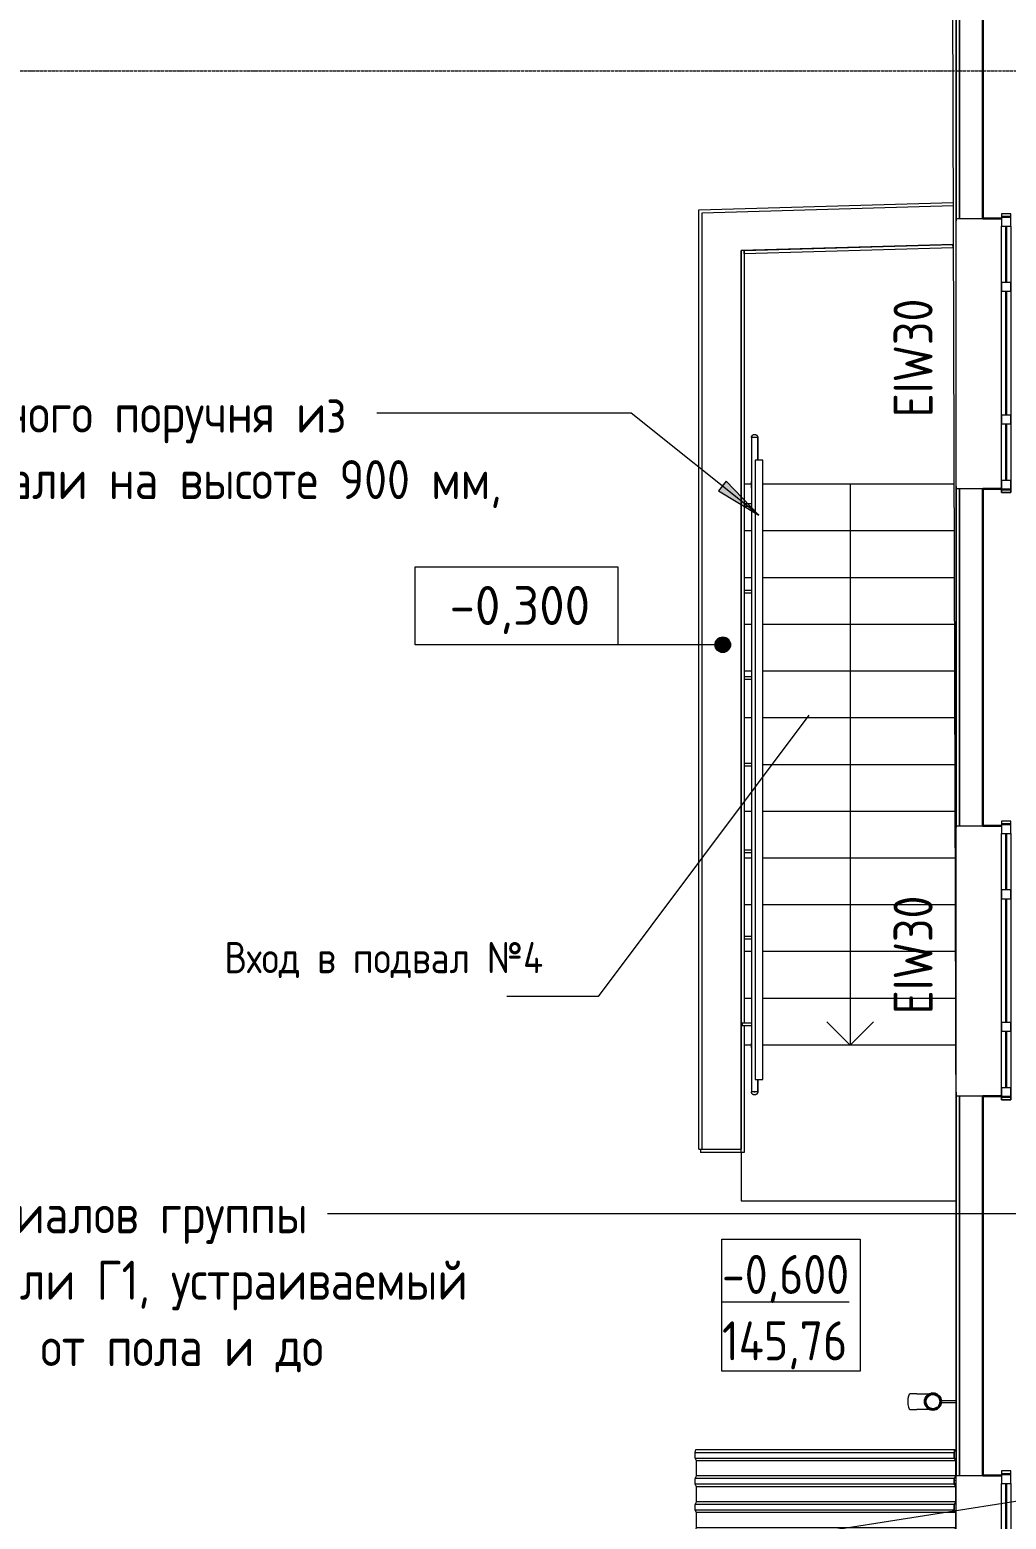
# Model space of a CAD drawing. Header units: millimetres. Extents: x 504091 to 2165846, y 135022 to 442887.
# Drawn here: x 1439468 to 1445732, y 332071 to 341631 of the extents above; entities that cross this region are included whole.
import ezdxf

# ---------------------------------------------------------------- set-up
doc = ezdxf.new("R2010")
doc.units = ezdxf.units.MM
doc.linetypes.add('ADSK_Линия сетки', pattern=[25, 20, -2.5, 0, -2.5])
doc.linetypes.add('осеваяX2', pattern=[4, 2.5, -0.5, 0.5, -0.5])
for name, color, linetype, lineweight in [('_ Окна', 7, 'Continuous', 30), ('Аннотация', 7, 'Continuous', 9), ('Лестницы', 7, 'Continuous', 18), ('Обобщенные модели', 7, 'Continuous', 18), ('Ограждение', 7, 'Continuous', 18), ('Окна', 7, 'Continuous', 18), ('Оси', 165, 'осеваяX2', 13), ('отметки', 7, 'Continuous', 20), ('Перекрытие', 7, 'Continuous', 18), ('Стены внутренние', 7, 'Continuous', 18), ('Стены наружные', 7, 'Continuous', 18), ('Стены несущие', 7, 'Continuous', 30), ('Стены отделка', 7, 'Continuous', 30), ('Стены штриховка', 7, 'Continuous', 18), ('Стрелки вверх', 7, 'Continuous', 18)]:
    doc.layers.add(name, color=color, linetype=linetype, lineweight=lineweight)
doc.layers.add('Линии', color=7, linetype='Continuous', lineweight=9, true_color=0x00a600)
doc.styles.add('GOST Common_2', font='GOST_Common.ttf', dxfattribs={"width": 0.9, "height": 200})
doc.styles.add('GOST Common_3', font='GOST_Common.ttf', dxfattribs={"height": 250})
doc.styles.add('GOST Common_6', font='GOST_Common.ttf', dxfattribs={"width": 0.9, "height": 200})

# ---------------------------------------------------------------- blocks, each defined once
blk = doc.blocks.new('Водосток - Тип 1 _карниз больше 490мм_-5178134-План 1-го этажа')
at = {"layer": 'Обобщенные модели'}
for p, q in [((75, 306.2), (75, 263.6)), ((175, 263.6), (175, 306.2)), ((120, 109.1), (120, 10)), ((130, 10), (130, 109.1))]:
    blk.add_line(p, q, dxfattribs=at)
at = {"layer": 'Обобщенные модели', "flags": 128}
for points in [[(75, 173), (75, 174.3), (75, 177), (75, 179.8), (75, 182.9), (75, 186.2), (75, 189.7), (75, 193.4), (75, 197.2), (75, 201.3), (75, 205.5), (75, 209.9), (75, 214.4), (75, 219.1), (75, 224), (75, 229), (75, 234.1), (75, 239.3), (75, 244.6), (75, 250.1), (75, 255.6), (75, 261.3), (75, 263.6)], [(175, 263.6), (175, 258), (175, 252.4), (175, 246.9), (175, 241.5), (175, 236.2), (175, 231.1), (175, 226), (175, 221.1), (175, 216.4), (175, 211.8), (175, 207.3), (175, 203), (175, 198.9), (175, 194.9), (175, 191.2), (175, 187.6), (175, 184.3), (175, 181.1), (175, 178.1), (175, 175.4), (175, 173)]]:
    blk.add_lwpolyline(points, dxfattribs=at)
at = {"layer": 'Обобщенные модели'}
for start, end in [(90, 270), (270, 90)]:
    blk.add_arc((125, 160), 52, start, end, dxfattribs=at)
at = {"layer": 'Обобщенные модели', "lineweight": 40}
for start, end in [(90, 270), (270, 90)]:
    blk.add_arc((125, 160), 50, start, end, dxfattribs=at)
at = {"layer": 'Обобщенные модели'}
for start_param, end_param in [(4.712389, 6.283185), (3.141593, 4.712389)]:
    blk.add_ellipse((125, 306.2), major_axis=(-50, 0), ratio=0.309017, start_param=start_param, end_param=end_param, dxfattribs=at)
blk = doc.blocks.new('Roof Cladding - 833x50mm-3052852-План 1-го этажа')
at = {"layer": 'Обобщенные модели'}
for p, q in [((43585.6, 27677.1), (43589.8, 27697.1)), ((43585.6, 27642.1), (43585.6, 27677.1)), ((43585.6, 27677.1), (45248.5, 27677.1)), ((43595.7, 27625.1), (43585.6, 27642.1)), ((43585.6, 27642.1), (45248.5, 27642.1)), ((43589.8, 27697.1), (45252.6, 27697.1)), ((45252.6, 27697.1), (45248.5, 27677.1)), ((45248.5, 27677.1), (45248.5, 27642.1)), ((45248.5, 27642.1), (45258.5, 27625.1)), ((45248.8, 27676.5), (45252.8, 27696.1)), ((45248.8, 27643.2), (45248.8, 27676.5)), ((45258.8, 27626.2), (45248.8, 27643.2)), ((45252.8, 27696.1), (45252.6, 27697.1)), ((43595.7, 27527.4), (43595.7, 27625.1)), ((45258.5, 27625.1), (43595.7, 27625.1)), ((45258.5, 27625.1), (45258.5, 27527.4)), ((45258.8, 27526.4), (45258.8, 27626.2)), ((43585.6, 27510.4), (43595.7, 27527.4)), ((43585.6, 27475.4), (43585.6, 27510.4)), ((45248.5, 27510.4), (43585.6, 27510.4)), ((43595.7, 27458.4), (43585.6, 27475.4)), ((45248.5, 27475.4), (43585.6, 27475.4)), ((45258.5, 27527.4), (43595.7, 27527.4)), ((43595.7, 27360.7), (43595.7, 27458.4)), ((45258.5, 27458.4), (43595.7, 27458.4)), ((45258.5, 27527.4), (45248.5, 27510.4)), ((45248.5, 27510.4), (45248.5, 27475.4)), ((45248.5, 27475.4), (45258.5, 27458.4)), ((45248.8, 27509.4), (45258.8, 27526.4)), ((45248.8, 27476.5), (45248.8, 27509.4)), ((45258.8, 27459.5), (45248.8, 27476.5)), ((45258.5, 27458.4), (45258.5, 27360.7)), ((45258.8, 27359.7), (45258.8, 27459.5)), ((43585.6, 27343.7), (43595.7, 27360.7)), ((43585.6, 27308.7), (43585.6, 27343.7)), ((45248.5, 27343.7), (43585.6, 27343.7)), ((45258.5, 27360.7), (43595.7, 27360.7)), ((45258.5, 27360.7), (45248.5, 27343.7)), ((45248.5, 27343.7), (45248.5, 27308.7)), ((45248.8, 27342.7), (45258.8, 27359.7)), ((45248.8, 27309.8), (45248.8, 27342.7)), ((43595.7, 27291.7), (43585.6, 27308.7)), ((45248.5, 27308.7), (43585.6, 27308.7)), ((43595.7, 27194), (43595.7, 27291.7)), ((45258.5, 27291.7), (43595.7, 27291.7)), ((45248.5, 27308.7), (45258.5, 27291.7)), ((45258.8, 27292.8), (45248.8, 27309.8)), ((45258.5, 27291.7), (45258.5, 27194)), ((45258.8, 27193), (45258.8, 27292.8)), ((43585.6, 27177), (43595.7, 27194)), ((43585.6, 27142), (43585.6, 27177)), ((45248.5, 27177), (43585.6, 27177)), ((45258.5, 27194), (43595.7, 27194)), ((45258.5, 27194), (45248.5, 27177)), ((45248.5, 27177), (45248.5, 27142)), ((45248.8, 27176), (45258.8, 27193)), ((45248.8, 27143.1), (45248.8, 27176)), ((43595.7, 27125), (43585.6, 27142)), ((45248.5, 27142), (43585.6, 27142)), ((43595.7, 27027.3), (43595.7, 27125)), ((45258.5, 27125), (43595.7, 27125)), ((45248.5, 27142), (45258.5, 27125)), ((45258.8, 27126.1), (45248.8, 27143.1)), ((45258.5, 27125), (45258.5, 27027.3)), ((45258.8, 27026.3), (45258.8, 27126.1)), ((43585.6, 27010.3), (43595.7, 27027.3)), ((43585.6, 26975.3), (43585.6, 27010.3)), ((45248.5, 27010.3), (43585.6, 27010.3)), ((43595.7, 26958.3), (43585.6, 26975.3)), ((45248.5, 26975.3), (43585.6, 26975.3)), ((45258.5, 27027.3), (43595.7, 27027.3)), ((45258.5, 27027.3), (45248.5, 27010.3)), ((45248.5, 27010.3), (45248.5, 26975.3)), ((45248.5, 26975.3), (45258.5, 26958.3)), ((45248.8, 27009.3), (45258.8, 27026.3)), ((45248.8, 26976.4), (45248.8, 27009.3)), ((45258.8, 26959.4), (45248.8, 26976.4)), ((45258.8, 26859.6), (45258.8, 26959.4)), ((43595.7, 26860.6), (43595.7, 26958.3)), ((45258.5, 26958.3), (43595.7, 26958.3)), ((45258.5, 26958.3), (45258.5, 26860.6)), ((43585.6, 26843.6), (43587.7, 26847.1)), ((43585.6, 26808.6), (43585.6, 26843.6)), ((45248.5, 26843.6), (43585.6, 26843.6)), ((45248.5, 26808.6), (43585.6, 26808.6)), ((43593.6, 26857.1), (43595.7, 26860.6)), ((45258.5, 26860.6), (43595.7, 26860.6)), ((45250.4, 26846.9), (45248.5, 26843.6)), ((45248.5, 26843.6), (45248.5, 26808.6)), ((45248.5, 26808.6), (45248.8, 26808.6)), ((45248.8, 26842.6), (45258.8, 26859.6)), ((45248.8, 26808.6), (45248.8, 26842.6)), ((45258.5, 26860.6), (45250.5, 26847.1))]:
    blk.add_line(p, q, dxfattribs=at)
blk = doc.blocks.new('окно трехпол с фрамугой - 1750-2320_h___нов_ ок27 ЕIW30-2156325-План 1-го этажа')
at = {"layer": '_ Окна', "lineweight": 18}
for p, q in [((-895, 100), (-895, 160)), ((-895, 160), (-815, 160)), ((-815, 100), (-895, 100)), ((-815, 160), (-815, 100)), ((-455, 100), (-455, 160)), ((-455, 160), (-395, 160)), ((-395, 100), (-455, 100)), ((-395, 160), (-395, 100)), ((395, 100), (395, 160)), ((395, 160), (455, 160)), ((455, 100), (395, 100)), ((455, 160), (455, 100)), ((815, 160), (815, 100)), ((895, 160), (815, 160)), ((815, 100), (895, 100)), ((895, 100), (895, 160))]:
    blk.add_line(p, q, dxfattribs=at)
at = {"layer": '_ Окна'}
for p, q in [((-875, 100), (-875, 160)), ((-815, 130), (-455, 130)), ((-395, 130), (395, 130)), ((455, 130), (815, 130)), ((875, 100), (875, 160))]:
    blk.add_line(p, q, dxfattribs=at)
at = {"layer": 'Окна'}
for p, q in [((-895, 160), (-895, 100)), ((-815, 160), (-895, 160)), ((-895, 100), (-815, 100)), ((-815, 160), (-455, 160)), ((-455, 100), (-815, 100)), ((-395, 160), (-455, 160)), ((-455, 100), (-395, 100)), ((-395, 160), (395, 160)), ((395, 100), (-395, 100)), ((455, 160), (395, 160)), ((395, 100), (455, 100)), ((455, 160), (815, 160)), ((815, 100), (455, 100)), ((895, 160), (815, 160)), ((815, 100), (895, 100)), ((895, 100), (895, 160))]:
    blk.add_line(p, q, dxfattribs=at)
blk = doc.blocks.new('окно трехпол с фрамугой - 1750-2320_h___нов_-2116613-План 1-го этажа')
at = {"layer": '_ Окна', "lineweight": 18}
for p, q in [((-895, 100), (-895, 160)), ((-895, 160), (-815, 160)), ((-815, 100), (-895, 100)), ((-815, 160), (-815, 100)), ((-455, 100), (-455, 160)), ((-455, 160), (-395, 160)), ((-395, 100), (-455, 100)), ((-395, 160), (-395, 100)), ((395, 100), (395, 160)), ((395, 160), (455, 160)), ((455, 100), (395, 100)), ((455, 160), (455, 100)), ((815, 160), (815, 100)), ((895, 160), (815, 160)), ((815, 100), (895, 100)), ((895, 100), (895, 160))]:
    blk.add_line(p, q, dxfattribs=at)
at = {"layer": '_ Окна'}
for p, q in [((-875, 100), (-875, 160)), ((-815, 130), (-455, 130)), ((-395, 130), (395, 130)), ((455, 130), (815, 130)), ((875, 100), (875, 160))]:
    blk.add_line(p, q, dxfattribs=at)
at = {"layer": 'Окна'}
for p, q in [((-895, 160), (-895, 100)), ((-815, 160), (-895, 160)), ((-895, 100), (-815, 100)), ((-815, 160), (-455, 160)), ((-455, 100), (-815, 100)), ((-395, 160), (-455, 160)), ((-455, 100), (-395, 100)), ((-395, 160), (395, 160)), ((395, 100), (-395, 100)), ((455, 160), (395, 160)), ((395, 100), (455, 100)), ((455, 160), (815, 160)), ((815, 100), (455, 100)), ((895, 160), (815, 160)), ((815, 100), (895, 100)), ((895, 100), (895, 160))]:
    blk.add_line(p, q, dxfattribs=at)
blk = doc.blocks.new('Тип перил - Перила_Внутренний_-6957739-План 1-го этажа')
at = {"layer": 'Ограждение'}
for p, q in [((43947.7, 34192.5), (43947.7, 33909.5)), ((43970, 34192.5), (43965.4, 34192.5)), ((43987.7, 34047.1), (43987.7, 34192.5)), ((43947.7, 33866.9), (43947.7, 30293.8)), ((43947.7, 30275.6), (43947.7, 29992.5)), ((43987.7, 29992.5), (43987.7, 30072.5)), ((43965.4, 29992.5), (43970, 29992.5))]:
    blk.add_line(p, q, dxfattribs=at)
at = {"layer": 'Ограждение', "flags": 128}
for points in [[(43947.7, 33866.9), (43947.7, 33869.1), (43947.7, 33871.5), (43947.7, 33873.8), (43947.7, 33876.3), (43947.7, 33878.8), (43947.7, 33881.3), (43947.7, 33883.9), (43947.7, 33886.5), (43947.7, 33889.2), (43947.7, 33891.9), (43947.7, 33894.6), (43947.7, 33897.4), (43947.7, 33900.1), (43947.7, 33902.9), (43947.7, 33905.7), (43947.7, 33908.5), (43947.7, 33909.5)], [(43947.7, 30293.8), (43947.7, 30292.8), (43947.7, 30291.9), (43947.7, 30290.8), (43947.7, 30289.8), (43947.7, 30288.7), (43947.7, 30287.6), (43947.7, 30286.5), (43947.7, 30285.4), (43947.7, 30284.3), (43947.7, 30283.1), (43947.7, 30281.9), (43947.7, 30280.8), (43947.7, 30279.6), (43947.7, 30278.4), (43947.7, 30277.2), (43947.7, 30276), (43947.7, 30275.6)]]:
    blk.add_lwpolyline(points, dxfattribs=at)
blk = doc.blocks.new('Тип перил - D40-V96-План 1-го этажа')
at = {"layer": 'Ограждение', "flags": 128}
for points in [[(0, 20), (0.8, 20), (1.6, 19.9), (2.4, 19.9), (3.2, 19.7), (4, 19.6), (4.8, 19.4), (5.5, 19.2), (6.3, 19), (7, 18.7), (7.8, 18.4), (8.5, 18.1), (9.2, 17.7), (9.9, 17.4), (10.6, 16.9), (11.3, 16.5), (11.9, 16), (12.6, 15.6), (13.2, 15), (13.8, 14.5), (14.3, 13.9), (14.9, 13.3), (15.4, 12.7), (15.9, 12.1), (16.4, 11.5), (16.8, 10.8), (17.2, 10.1), (17.6, 9.4), (18, 8.7), (18.3, 8), (18.6, 7.2), (18.9, 6.5), (19.2, 5.7), (19.4, 5), (19.6, 4.2), (19.7, 3.4), (19.8, 2.6), (19.9, 1.8), (20, 1), (20, 0.2), (20, 0)], [(20, 0), (20, -0.8), (19.9, -1.6), (19.9, -2.4), (19.7, -3.2), (19.6, -4), (19.4, -4.8), (19.2, -5.5), (19, -6.3), (18.7, -7), (18.4, -7.8), (18.1, -8.5), (17.7, -9.2), (17.4, -9.9), (16.9, -10.6), (16.5, -11.3), (16, -11.9), (15.6, -12.6), (15, -13.2), (14.5, -13.8), (13.9, -14.3), (13.3, -14.9), (12.7, -15.4), (12.1, -15.9), (11.5, -16.4), (10.8, -16.8), (10.1, -17.2), (9.4, -17.6), (8.7, -18), (8, -18.3), (7.2, -18.6), (6.5, -18.9), (5.7, -19.2), (5, -19.4), (4.2, -19.6), (3.4, -19.7), (2.6, -19.8), (1.8, -19.9), (1, -20), (0.2, -20), (0, -20)]]:
    blk.add_lwpolyline(points, dxfattribs=at)
blk = doc.blocks.new('Тип перил - D40-V97-План 1-го этажа')
at = {"layer": 'Ограждение', "flags": 128}
for points in [[(0, 20), (0.8, 20), (1.6, 19.9), (2.4, 19.9), (3.2, 19.7), (4, 19.6), (4.8, 19.4), (5.5, 19.2), (6.3, 19), (7, 18.7), (7.8, 18.4), (8.5, 18.1), (9.2, 17.7), (9.9, 17.4), (10.6, 16.9), (11.3, 16.5), (11.9, 16), (12.6, 15.6), (13.2, 15), (13.8, 14.5), (14.3, 13.9), (14.9, 13.3), (15.4, 12.7), (15.9, 12.1), (16.4, 11.5), (16.8, 10.8), (17.2, 10.1), (17.6, 9.4), (18, 8.7), (18.3, 8), (18.6, 7.2), (18.9, 6.5), (19.2, 5.7), (19.4, 5), (19.6, 4.2), (19.7, 3.4), (19.8, 2.6), (19.9, 1.8), (20, 1), (20, 0.2), (20, 0)], [(20, 0), (20, -0.8), (19.9, -1.6), (19.9, -2.4), (19.7, -3.2), (19.6, -4), (19.4, -4.8), (19.2, -5.5), (19, -6.3), (18.7, -7), (18.4, -7.8), (18.1, -8.5), (17.7, -9.2), (17.4, -9.9), (16.9, -10.6), (16.5, -11.3), (16, -11.9), (15.6, -12.6), (15, -13.2), (14.5, -13.8), (13.9, -14.3), (13.3, -14.9), (12.7, -15.4), (12.1, -15.9), (11.5, -16.4), (10.8, -16.8), (10.1, -17.2), (9.4, -17.6), (8.7, -18), (8, -18.3), (7.2, -18.6), (6.5, -18.9), (5.7, -19.2), (5, -19.4), (4.2, -19.6), (3.4, -19.7), (2.6, -19.8), (1.8, -19.9), (1, -20), (0.2, -20), (0, -20)]]:
    blk.add_lwpolyline(points, dxfattribs=at)
blk = doc.blocks.new('Тип перил - Перила_Внутренний_-V98-План 1-го этажа')
at = {"layer": 'Ограждение'}
for p, q in [((43987.7, 34192.5), (43947.7, 34192.5)), ((43947.7, 34192.5), (43947.7, 33909.5)), ((43987.7, 34192.5), (43987.7, 34047.1)), ((43947.7, 33909.5), (43947.7, 33879.1)), ((43947.7, 33879.1), (43947.7, 30306)), ((43947.7, 30275.6), (43947.7, 30306)), ((43947.7, 30275.6), (43947.7, 29992.5)), ((43987.7, 30072.5), (43987.7, 29992.5)), ((43987.7, 29992.5), (43947.7, 29992.5))]:
    blk.add_line(p, q, dxfattribs=at)
blk = doc.blocks.new('ADSK_Ограждение_Опоры_Г_образная - D15 высота60 консоль80-V99-План 1-го этажа')
at = {"layer": 'Ограждение'}
for p, q in [((-7.5, 66.9), (-7.5, 20)), ((7.5, 20), (7.5, 66.9))]:
    blk.add_line(p, q, dxfattribs=at)
blk = doc.blocks.new('ADSK_Ограждение_Опоры_Г_образная - D15 высота60 консоль80-V89-План 1-го этажа')
at = {"layer": 'Ограждение'}
for p, q in [((-7.5, 80), (-7.5, 20)), ((0, 80), (-7.5, 80)), ((7.5, 80), (0, 80)), ((7.5, 20), (7.5, 80))]:
    blk.add_line(p, q, dxfattribs=at)
blk = doc.blocks.new('Высотные отметки - Рамка-12095-План 1-го этажа')
at = {"layer": 'Аннотация', "lineweight": 20}
for p, q in [((-6.5, 0), (-6.5, 5)), ((-6.5, 5), (6.5, 5)), ((6.5, 5), (6.5, 0)), ((6.5, 0), (-6.5, 0))]:
    blk.add_line(p, q, dxfattribs=at)

msp = doc.modelspace()

# ---------------------------------------------------------------- hatches: boundary and pattern name
at = {"layer": 'Аннотация', "lineweight": 9}
msp.add_hatch(color=256, dxfattribs=at).paths.add_polyline_path([(1444145.232, 338515.9926), (1443935.3289, 338733.939), (1443886.0725, 338672.1858)])
at = {"layer": 'отметки'}
h = msp.add_hatch(color=256, dxfattribs=at)
edge = h.paths.add_edge_path()
edge.add_arc((1443914.0429, 337683.9137), 50, 0, 360)

# ---------------------------------------------------------------- linework, layer by layer
at = {"layer": 'Аннотация', "lineweight": 9}
for p, q in [((1442632.2815, 339169.687), (1441695.0286, 339169.687)), ((1443325.6888, 339169.687), (1442632.2815, 339169.687)), ((1444145.232, 338515.9926), (1443325.6888, 339169.687)), ((1443935.3289, 338733.939), (1443886.0725, 338672.1858)), ((1444145.232, 338515.9926), (1443935.3289, 338733.939)), ((1443886.0725, 338672.1858), (1444145.232, 338515.9926)), ((1444465.9635, 337230.7781), (1443114.2504, 335425.0475)), ((1442713.8629, 335425.0475), (1442528.9867, 335425.0475)), ((1443114.2504, 335425.0475), (1442713.8629, 335425.0475)), ((1442613.4342, 334030.9029), (1441377.3512, 334030.9029)), ((1449849.8685, 334030.9029), (1442613.4342, 334030.9029)), ((1451322.8093, 333054.2611), (1442474.4845, 331663.512))]:
    msp.add_line(p, q, dxfattribs=at)
at = {"layer": 'Аннотация', "lineweight": 9, "flags": 128}
msp.add_lwpolyline([(1443908.698, 333867.3391), (1444796.098, 333867.3391), (1444796.098, 333020.3391), (1443908.698, 333020.3391)], close=True, dxfattribs=at)
at = {"layer": 'Лестницы'}
for p, q in [((1444098.0014, 338713.8691), (1444051.071, 338713.8691)), ((1444098.0014, 338713.8691), (1444051.071, 338713.8691)), ((1445399.2816, 338713.8691), (1444171.071, 338713.8691)), ((1445399.2816, 338713.8691), (1444171.071, 338713.8691)), ((1444098.0014, 338413.8691), (1444051.071, 338413.8691)), ((1444098.0014, 338413.8691), (1444051.071, 338413.8691)), ((1445400.2106, 338413.8691), (1444171.071, 338413.8691)), ((1445400.2106, 338413.8691), (1444171.071, 338413.8691)), ((1444098.0014, 338113.8691), (1444051.071, 338113.8691)), ((1444098.0014, 338113.8691), (1444051.071, 338113.8691)), ((1445401.1397, 338113.8691), (1444171.071, 338113.8691)), ((1445401.1397, 338113.8691), (1444171.071, 338113.8691)), ((1444098.0014, 337813.8691), (1444051.071, 337813.8691)), ((1444098.0014, 337813.8691), (1444051.071, 337813.8691)), ((1445402.0688, 337813.8691), (1444171.071, 337813.8691)), ((1445402.0688, 337813.8691), (1444171.071, 337813.8691)), ((1444098.0014, 337513.8691), (1444051.071, 337513.8691)), ((1444098.0014, 337513.8691), (1444051.071, 337513.8691)), ((1445402.9978, 337513.8691), (1444171.071, 337513.8691)), ((1445402.9978, 337513.8691), (1444171.071, 337513.8691)), ((1444098.0014, 337213.8691), (1444051.071, 337213.8691)), ((1444098.0014, 337213.8691), (1444051.071, 337213.8691)), ((1445403.9269, 337213.8691), (1444171.071, 337213.8691)), ((1445403.9269, 337213.8691), (1444171.071, 337213.8691)), ((1445404.856, 336913.8691), (1444171.071, 336913.8691)), ((1445404.856, 336913.8691), (1444171.071, 336913.8691)), ((1444098.0014, 336613.8691), (1444051.071, 336613.8691)), ((1444098.0014, 336613.8691), (1444051.071, 336613.8691)), ((1445405.785, 336613.8691), (1444171.071, 336613.8691)), ((1445405.785, 336613.8691), (1444171.071, 336613.8691)), ((1444098.0014, 336313.8691), (1444051.071, 336313.8691)), ((1444098.0014, 336313.8691), (1444051.071, 336313.8691)), ((1445406.7141, 336313.8691), (1444171.071, 336313.8691)), ((1445406.7141, 336313.8691), (1444171.071, 336313.8691)), ((1444098.0014, 336013.8691), (1444051.071, 336013.8691)), ((1444098.0014, 336013.8691), (1444051.071, 336013.8691)), ((1445407.6432, 336013.8691), (1444171.071, 336013.8691)), ((1445407.6432, 336013.8691), (1444171.071, 336013.8691)), ((1444098.0014, 335713.8691), (1444051.071, 335713.8691)), ((1444098.0014, 335713.8691), (1444051.071, 335713.8691)), ((1445408.5723, 335713.8691), (1444171.071, 335713.8691)), ((1445408.5723, 335713.8691), (1444171.071, 335713.8691)), ((1444098.0014, 335413.8691), (1444051.071, 335413.8691)), ((1444098.0014, 335413.8691), (1444051.071, 335413.8691)), ((1445409.5013, 335413.8691), (1444171.071, 335413.8691)), ((1445409.5013, 335413.8691), (1444171.071, 335413.8691)), ((1444098.5618, 335113.8691), (1444051.071, 335113.8691)), ((1445410.4304, 335113.8691), (1444171.071, 335113.8691))]:
    msp.add_line(p, q, dxfattribs=at)
at = {"layer": 'Линии', "color": 7, "lineweight": 18}
for p, q in [((1444171.071, 338868.3971), (1444121.071, 338868.3971)), ((1444121.071, 338868.3971), (1444121.071, 334893.8691)), ((1444171.071, 334893.8691), (1444171.071, 338868.3971)), ((1444121.071, 334893.8691), (1444171.071, 334893.8691))]:
    msp.add_line(p, q, dxfattribs=at)
at = {"layer": 'Оси', "linetype": 'ADSK_Линия сетки'}
msp.add_line((1390035.5654, 341366.3441), (1456265.2939, 341366.3441), dxfattribs=at)
at = {"layer": 'отметки', "lineweight": 20}
for p, q in [((1442754.7256, 337683.9137), (1442589.9805, 337683.9137)), ((1443914.0429, 337683.9137), (1442754.7256, 337683.9137))]:
    msp.add_line(p, q, dxfattribs=at)
at = {"layer": 'отметки'}
msp.add_circle((1443914.0429, 337683.9137), 50, dxfattribs=at)
at = {"layer": 'Перекрытие'}
for p, q in [((1444098.5618, 335113.8691), (1444051.071, 335113.8691)), ((1445410.4304, 335113.8691), (1444171.071, 335113.8691)), ((1444031.071, 334425.6373), (1444031.071, 334113.8691)), ((1444031.071, 334113.8691), (1445412.1479, 334113.8691))]:
    msp.add_line(p, q, dxfattribs=at)
at = {"layer": 'Стены внутренние'}
for p, q in [((1443781.071, 340455.9209), (1445393.7429, 340502.3185)), ((1443781.071, 334445.6373), (1443781.071, 340455.9209)), ((1445394.5174, 340252.2373), (1444031.071, 340213.0101)), ((1444031.071, 340213.0101), (1444031.071, 334445.6373)), ((1445399.0574, 332300.6347), (1445412.1479, 332300.0623))]:
    msp.add_line(p, q, dxfattribs=at)
at = {"layer": 'Стены наружные'}
for p, q in [((1445412.1479, 334559.2872), (1445383.9443, 343666.3441)), ((1445403.9444, 343666.3441), (1445412.1479, 341017.4039)), ((1445412.1479, 341017.4039), (1445412.1479, 341017.4039)), ((1443760.4958, 340475.3372), (1445393.681, 340522.325)), ((1443761.071, 340455.3455), (1443760.4958, 340475.3372)), ((1443761.071, 334445.6373), (1443761.071, 340455.3455)), ((1445411.1479, 340405.1568), (1445412.1479, 340405.1568)), ((1445411.1479, 338700.1568), (1445411.1479, 340405.1568)), ((1445412.1479, 338685.1568), (1445412.1479, 340420.1568)), ((1444051.071, 340213.0101), (1445390.5168, 340251.5468)), ((1445391.0919, 340231.5551), (1444051.6462, 340193.0184)), ((1445391.0919, 340231.5551), (1445390.5168, 340251.5468)), ((1444031.071, 334425.6373), (1444031.071, 340213.0101)), ((1444051.071, 340213.0101), (1444031.071, 340213.0101)), ((1444051.071, 340213.0101), (1444051.071, 335254.6824)), ((1444051.6462, 340193.0184), (1444051.071, 340213.0101)), ((1445411.1479, 338700.1568), (1445412.1479, 338700.1568)), ((1445411.1479, 336511.6374), (1445412.1479, 336511.6374)), ((1445411.1479, 334810.8971), (1445411.1479, 336511.6374)), ((1445412.1479, 334786.6374), (1445412.1479, 336521.6374)), ((1444051.071, 335240.1935), (1444051.071, 334425.6373)), ((1445412.1479, 334810.8971), (1445411.1479, 334810.8971)), ((1443761.071, 334445.6373), (1444031.071, 334445.6373)), ((1443771.071, 334445.6373), (1443771.071, 334425.6373)), ((1444051.071, 334425.6373), (1443771.071, 334425.6373)), ((1445398.7455, 332320.6674), (1445412.1479, 332320.0814)), ((1445411.1479, 332350.5145), (1445412.1479, 332350.5145)), ((1445411.1479, 330620.5145), (1445411.1479, 332350.5145)), ((1445412.1479, 330620.5145), (1445412.1479, 332350.5145))]:
    msp.add_line(p, q, dxfattribs=at)
at = {"layer": 'Стены несущие'}
for p, q in [((1445582.1479, 340420.1568), (1445582.1479, 348320.1494)), ((1445582.1479, 340420.1568), (1445702.1479, 340420.1568)), ((1445702.1479, 338685.1568), (1445582.1479, 338685.1568)), ((1445582.1479, 338685.1568), (1445582.1479, 336521.6374)), ((1445582.1479, 336521.6374), (1445702.1479, 336521.6374)), ((1445582.1479, 334786.6374), (1445582.1479, 332350.5145)), ((1445702.1479, 334786.6374), (1445582.1479, 334786.6374)), ((1445582.1479, 332350.5145), (1445702.1479, 332350.5145))]:
    msp.add_line(p, q, dxfattribs=at)
at = {"layer": 'Стены отделка', "lineweight": 9}
for p, q in [((1445411.1479, 343666.3441), (1445411.1479, 340405.1568)), ((1445412.1479, 340420.1568), (1445412.1479, 343666.3441)), ((1445412.1479, 340420.1568), (1445432.1479, 340420.1568)), ((1445432.1479, 340420.1568), (1445582.1479, 340420.1568)), ((1445411.1479, 338700.1568), (1445411.1479, 336511.6374)), ((1445432.1479, 338685.1568), (1445412.1479, 338685.1568)), ((1445412.1479, 336521.6374), (1445412.1479, 338685.1568)), ((1445582.1479, 338685.1568), (1445432.1479, 338685.1568)), ((1445412.1479, 336521.6374), (1445432.1479, 336521.6374)), ((1445432.1479, 336521.6374), (1445582.1479, 336521.6374)), ((1445411.1479, 334810.8971), (1445411.1479, 332350.5145)), ((1445432.1479, 334786.6374), (1445412.1479, 334786.6374)), ((1445412.1479, 332350.5145), (1445412.1479, 334786.6374)), ((1445432.1479, 334666.2752), (1445432.1479, 334786.6374)), ((1445582.1479, 334786.6374), (1445432.1479, 334786.6374)), ((1445432.1479, 334786.6374), (1445432.1479, 334666.2752)), ((1445412.1479, 332350.5145), (1445432.1479, 332350.5145)), ((1445432.1479, 332350.5145), (1445432.1479, 332351.5145)), ((1445432.1479, 332351.5145), (1445432.1479, 332350.5145)), ((1445432.1479, 332350.5145), (1445582.1479, 332350.5145))]:
    msp.add_line(p, q, dxfattribs=at)
at = {"layer": 'Стены штриховка'}
for p, q in [((1445432.1479, 340420.1568), (1445432.1479, 343666.3441)), ((1445432.1479, 343666.3441), (1445432.1479, 340420.1568)), ((1445432.1479, 336521.6374), (1445432.1479, 338685.1568)), ((1445432.1479, 338685.1568), (1445432.1479, 336521.6374)), ((1445432.1479, 332351.5145), (1445432.1479, 334666.2752)), ((1445432.1479, 334666.2752), (1445432.1479, 332351.5145))]:
    msp.add_line(p, q, dxfattribs=at)
at = {"layer": 'Стрелки вверх'}
for p, q in [((1444731.6094, 338713.8691), (1444731.6094, 338413.8691)), ((1444731.6094, 338413.8691), (1444731.6094, 338113.8691)), ((1444731.6094, 338113.8691), (1444731.6094, 337813.8691)), ((1444731.6094, 337813.8691), (1444731.6094, 337513.8691)), ((1444731.6094, 337513.8691), (1444731.6094, 337213.8691)), ((1444731.6094, 337213.8691), (1444731.6094, 336913.8691)), ((1444731.6094, 336913.8691), (1444731.6094, 336613.8691)), ((1444731.6094, 336613.8691), (1444731.6094, 336313.8691)), ((1444731.6094, 336313.8691), (1444731.6094, 336013.8691)), ((1444731.6094, 336013.8691), (1444731.6094, 335713.8691)), ((1444731.6094, 335713.8691), (1444731.6094, 335413.8691)), ((1444731.6094, 335413.8691), (1444731.6094, 335113.8691)), ((1444731.6094, 335113.8691), (1444581.6094, 335263.8691)), ((1444731.6094, 335113.8691), (1444881.6094, 335263.8691))]:
    msp.add_line(p, q, dxfattribs=at)

# ---------------------------------------------------------------- block references
at = {"layer": 'Обобщенные модели', "rotation": 90.00000000000031}
msp.add_blockref('Водосток - Тип 1 _карниз больше 490мм_-5178134-План 1-го этажа', (1445422.1479, 332701.0064), dxfattribs=at)
at = {"layer": 'Обобщенные модели'}
msp.add_blockref('Roof Cladding - 833x50mm-3052852-План 1-го этажа', (1400150.2939, 304821.3441), dxfattribs=at)
at = {"layer": 'Ограждение'}
for name, p, rotation in [('Тип перил - D40-V96-План 1-го этажа', (1444118.0014, 339013.8691), 90), ('ADSK_Ограждение_Опоры_Г_образная - D15 высота60 консоль80-V99-План 1-го этажа', (1444118.0014, 338580.3002), 90), ('ADSK_Ограждение_Опоры_Г_образная - D15 высота60 консоль80-V99-План 1-го этажа', (1444118.0014, 338024.8232), 90), ('ADSK_Ограждение_Опоры_Г_образная - D15 высота60 консоль80-V99-План 1-го этажа', (1444118.0014, 337469.3461), 90), ('ADSK_Ограждение_Опоры_Г_образная - D15 высота60 консоль80-V99-План 1-го этажа', (1444118.0014, 336913.8691), 90), ('ADSK_Ограждение_Опоры_Г_образная - D15 высота60 консоль80-V99-План 1-го этажа', (1444118.0014, 336358.392), 90), ('ADSK_Ограждение_Опоры_Г_образная - D15 высота60 консоль80-V99-План 1-го этажа', (1444118.0014, 335802.915), 90), ('ADSK_Ограждение_Опоры_Г_образная - D15 высота60 консоль80-V89-План 1-го этажа', (1444118.0014, 335247.438), 90), ('Тип перил - D40-V97-План 1-го этажа', (1444118.0014, 334813.8691), 270)]:
    msp.add_blockref(name, p, dxfattribs=dict(at, rotation=rotation))
for name in ['Тип перил - Перила_Внутренний_-6957739-План 1-го этажа', 'Тип перил - Перила_Внутренний_-V98-План 1-го этажа']:
    msp.add_blockref(name, (1400150.2939, 304821.3441), dxfattribs=at)
at = {"layer": 'Окна', "rotation": 90.00000000000067}
for name, p in [('окно трехпол с фрамугой - 1750-2320_h___нов_ ок27 ЕIW30-2156325-План 1-го этажа', (1445862.1479, 339555.1568)), ('окно трехпол с фрамугой - 1750-2320_h___нов_ ок27 ЕIW30-2156325-План 1-го этажа', (1445862.1479, 335656.6374)), ('окно трехпол с фрамугой - 1750-2320_h___нов_-2116613-План 1-го этажа', (1445862.1479, 331485.5145))]:
    msp.add_blockref(name, p, dxfattribs=at)
at = {"layer": 'отметки', "lineweight": 20, "xscale": 99.99999999999993, "yscale": 99.99999999999993, "zscale": 99.99999999999993}
msp.add_blockref('Высотные отметки - Рамка-12095-План 1-го этажа', (1442589.9805, 337683.9137), dxfattribs=at)

# ---------------------------------------------------------------- texts
at = {"layer": 'Аннотация', "color": 1, "lineweight": 9, "true_color": 0xff0000, "char_height": 250, "width": 811.737, "attachment_point": 1, "rotation": 90, "line_spacing_factor": 1.022766, "style": 'GOST Common_2'}
for insert in [(1445009.834, 339141.2259), (1445009.834, 335309.4334)]:
    msp.add_mtext('\\pt360,720,1080,1440,1800,2160,2520,2880,3240,3600,3960,4320,4680,5040,5400,5760,6120,6480,6840,7200,7560,7920,8280,8640,9000,9360,9720,10080,10440,10800,11160,11520;ЕIW30', dxfattribs=dict(at, insert=insert))
at = {"layer": 'Аннотация', "lineweight": 9, "char_height": 250, "attachment_point": 1, "line_spacing_factor": 1.022766, "style": 'GOST Common_2'}
for s, insert, width in [('\\pt360,720,1080,1440,1800,2160,2520,2880,3240,3600,3960,4320,4680,5040,5400,5760,6120,6480,6840,7200,7560,7920,8280,8640,9000,9360,9720,10080,10440,10800,11160,11520;Замена пристенного поручня из нержавеющей стали на высоте 900 мм, ⌀50 мм', (1437134.9349, 339294.8801), 5494.5), ('\\pt360,720,1080,1440,1800,2160,2520,2880,3240,3600,3960,4320,4680,5040,5400,5760,6120,6480,6840,7200,7560,7920,8280,8640,9000,9360,9720,10080,10440,10800,11160,11520;Экран из материалов группы горючести НГ или Г1, устраиваемый на высоте 2,0 м от пола и до перекрытия.', (1437228.0231, 334156.096), 5387.4), ('\\pt360,720,1080,1440,1800,2160,2520,2880,3240,3600,3960,4320,4680,5040,5400,5760,6120,6480,6840,7200,7560,7920,8280,8640,9000,9360,9720,10080,10440,10800,11160,11520;{\\L-0,600\\P}145,76', (1443908.698, 333766.9594), 896.274)]:
    msp.add_mtext(s, dxfattribs=dict(at, insert=insert, width=width))
at = {"layer": 'Аннотация', "color": 6, "lineweight": 9, "insert": (1440716.6717, 335775.58), "char_height": 200, "width": 2000.7, "attachment_point": 1, "line_spacing_factor": 1.022766, "style": 'GOST Common_6'}
msp.add_mtext('\\pt360,720,1080,1440,1800,2160,2520,2880,3240,3600,3960,4320,4680,5040,5400,5760,6120,6480,6840,7200,7560,7920,8280,8640,9000,9360,9720,10080,10440,10800,11160,11520;Вход в подвал №4', dxfattribs=at)
at = {"layer": 'отметки', "lineweight": 20, "insert": (1442161.3045, 338060.6207), "char_height": 250, "width": 1028.822569, "attachment_point": 1, "line_spacing_factor": 1.022761, "style": 'GOST Common_3'}
msp.add_mtext('-0,300', dxfattribs=at)

doc.saveas('drawing.dxf')
